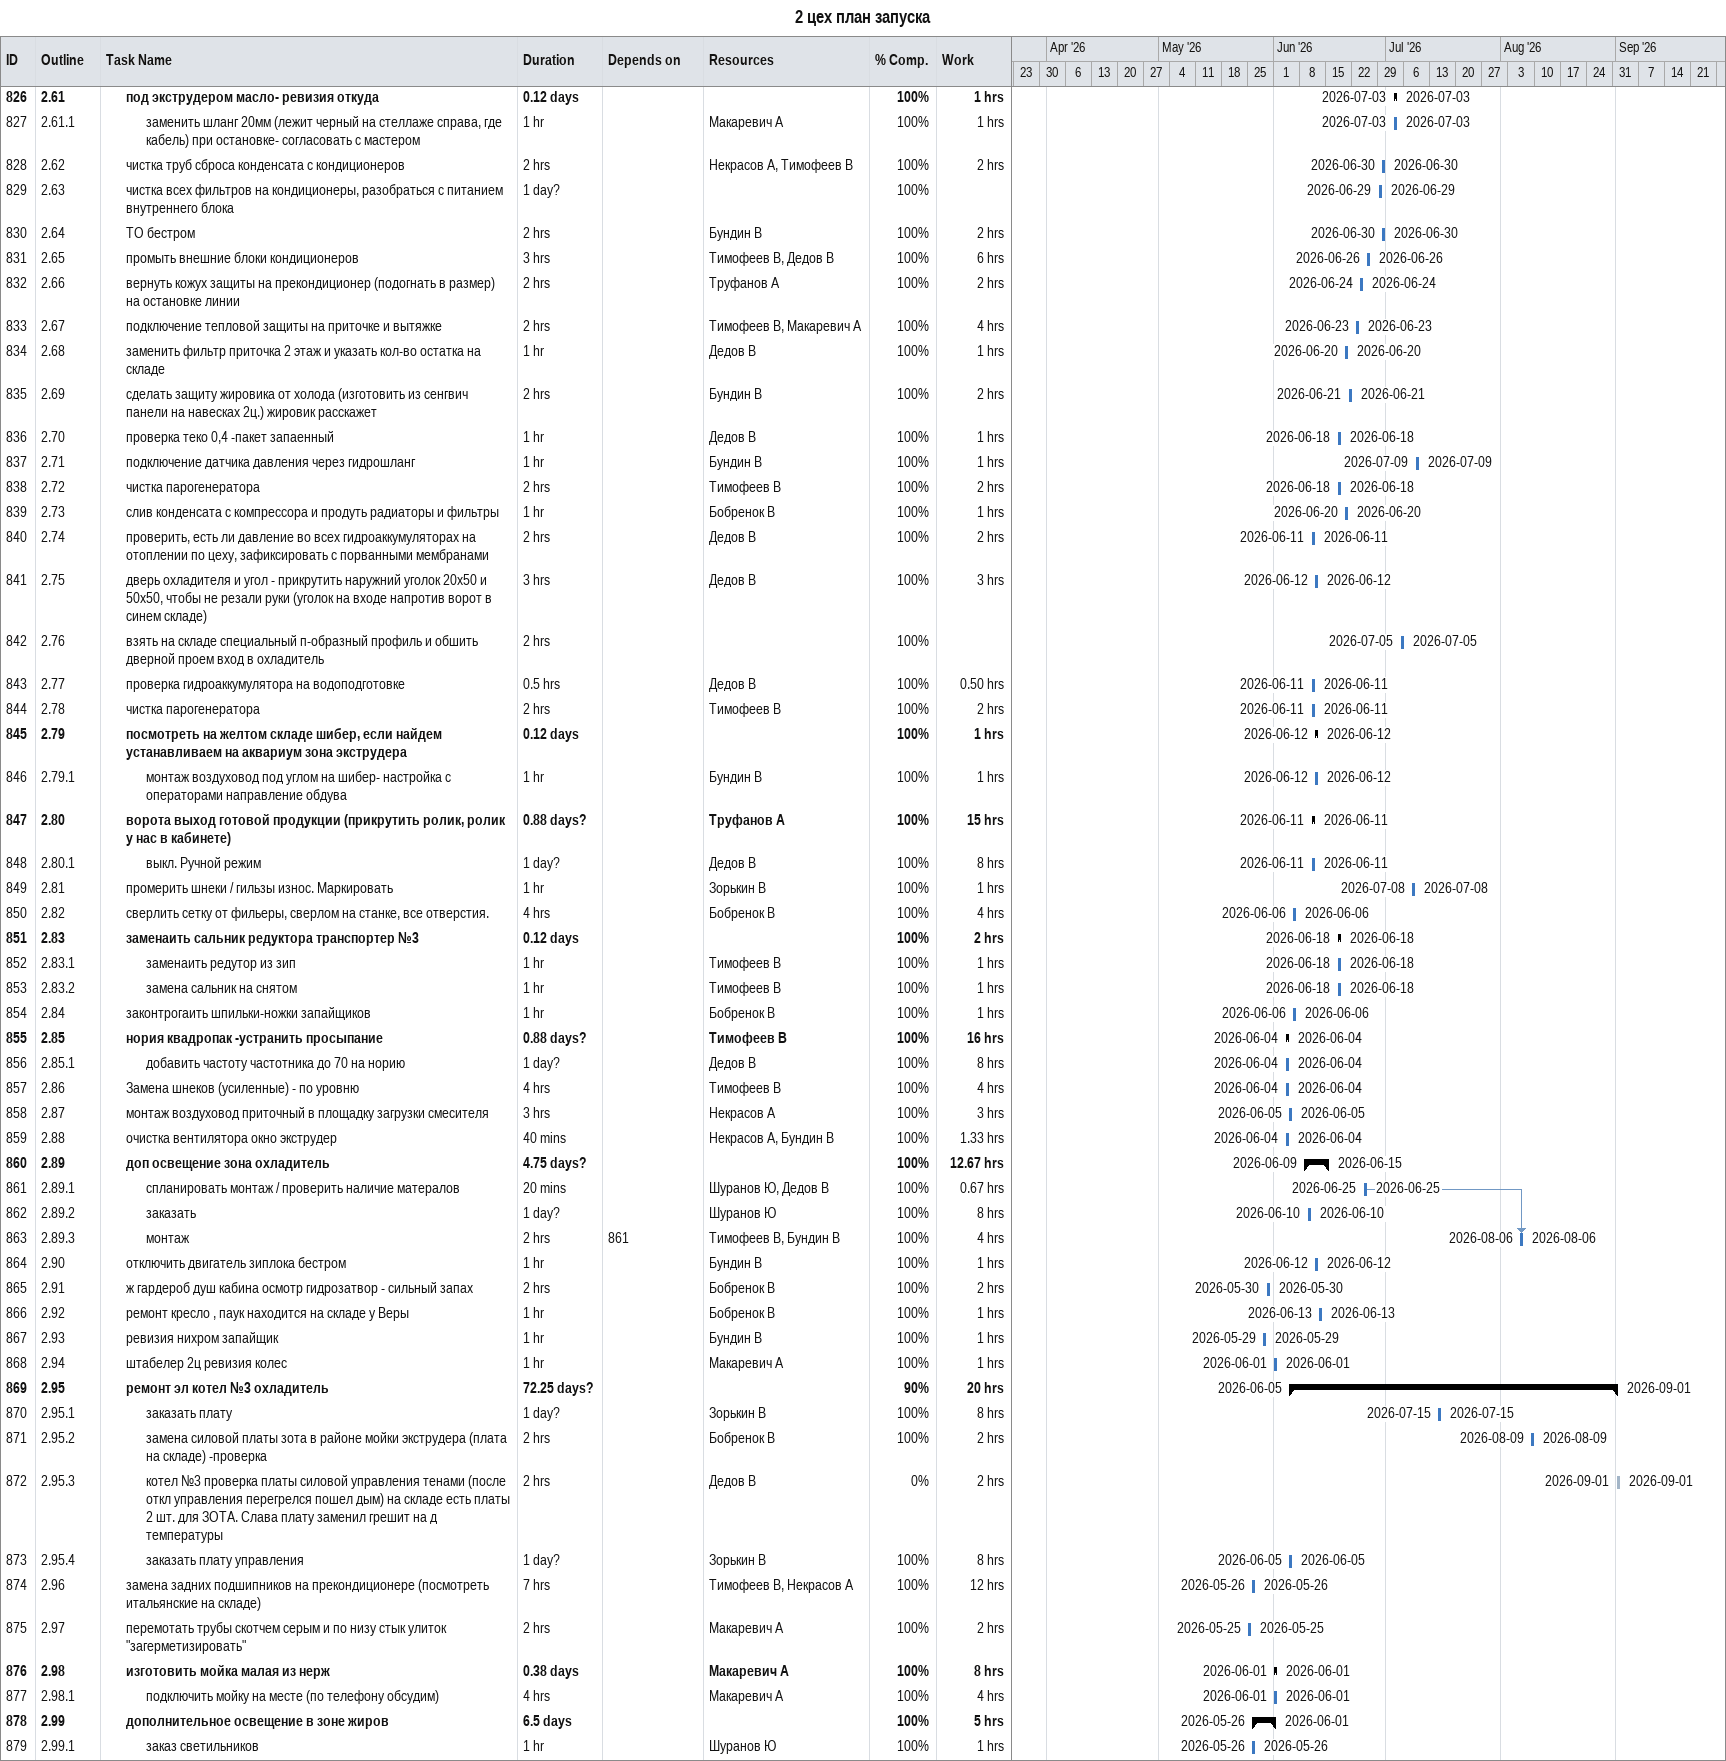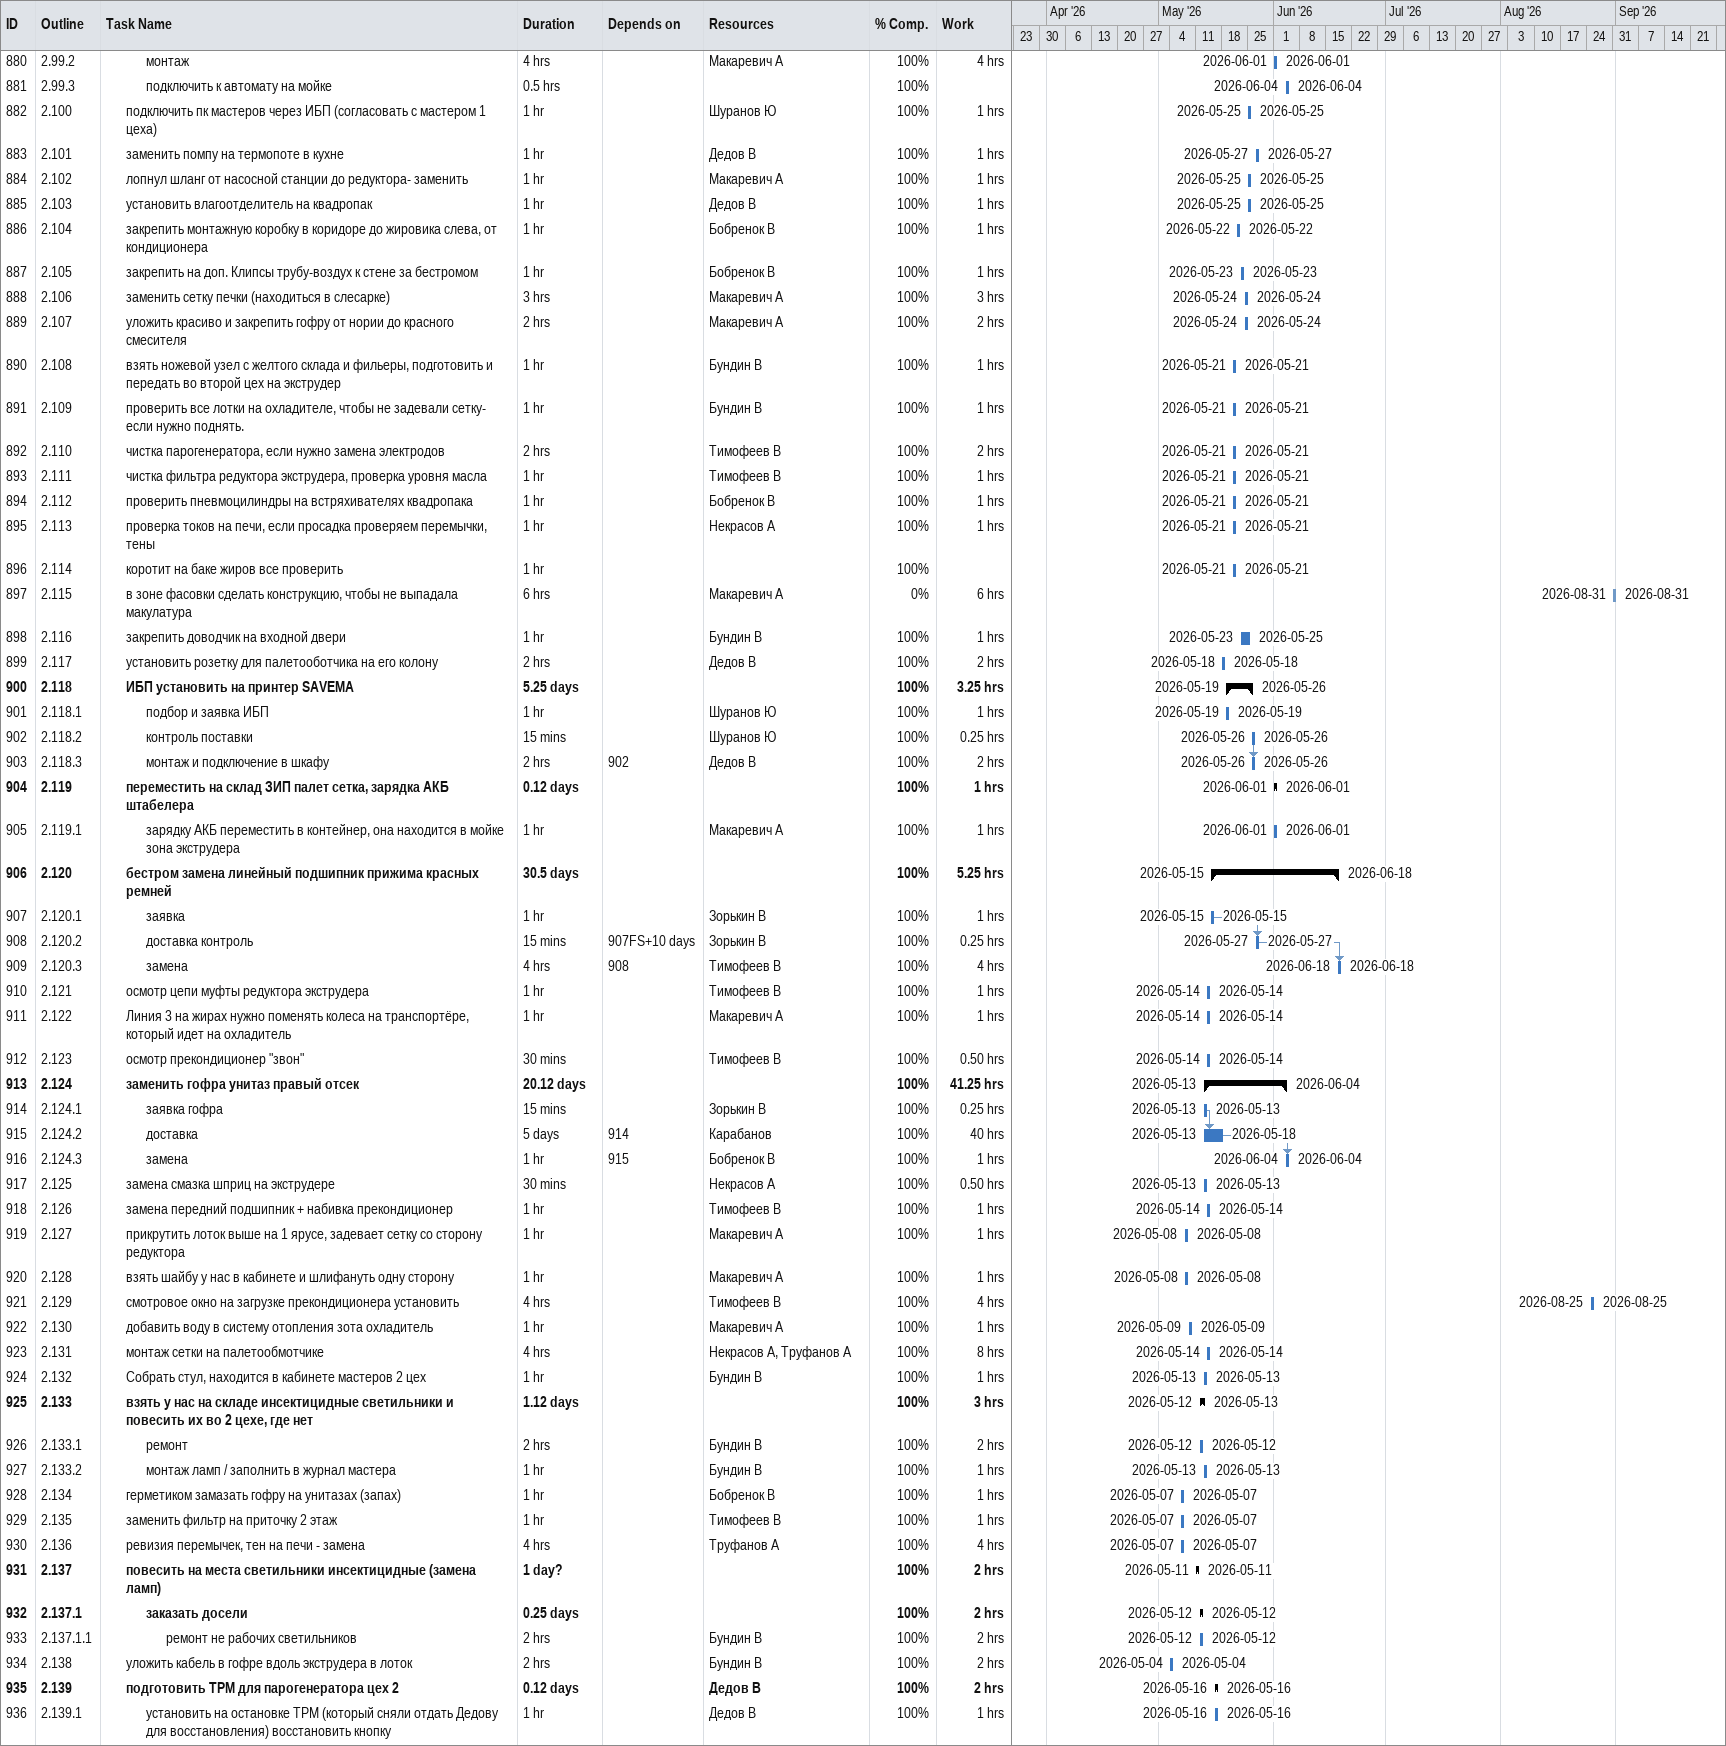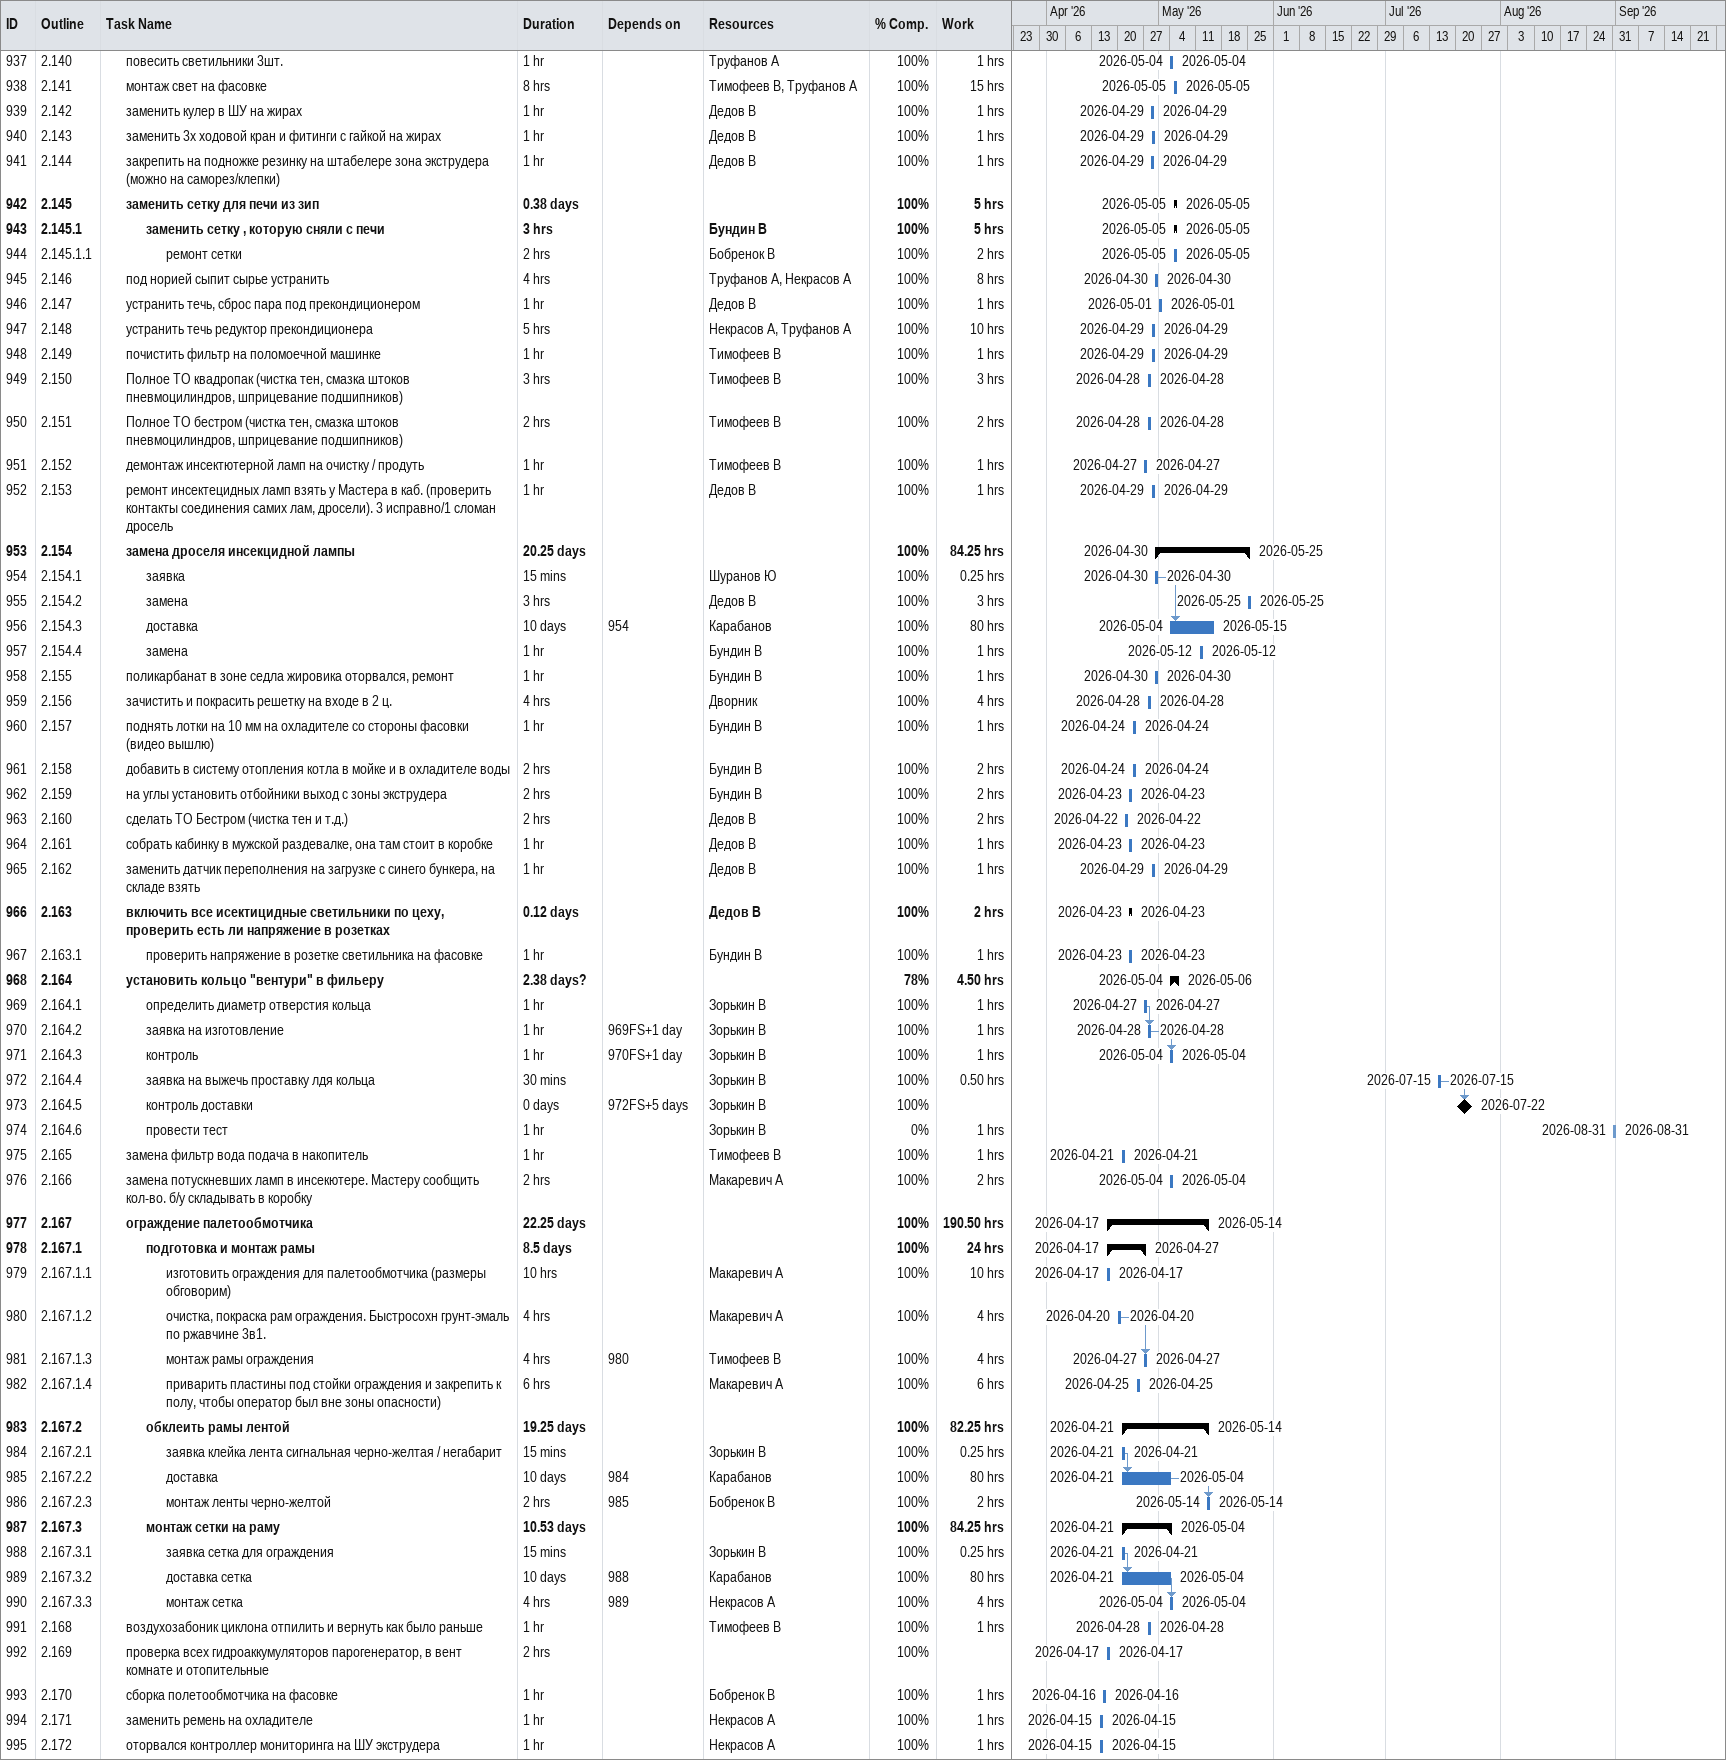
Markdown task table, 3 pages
2 цех план запуска

| ID | WBS | Task | Duration | Start | Finish | Predecessors | Resources | % complete | Work (h) |
|---|---|---|---|---|---|---|---|---|---|
| 826 | 2.61 | **под экструдером масло- ревизия откуда** | 0.12d | 2026-07-03 | 2026-07-03 |  |  | 100 | 1 |
| 827 | 2.61.1 | заменить шланг 20мм (лежит черный на стеллаже справа, где кабель) при остановке- согласовать с мастером | 1h | 2026-07-03 | 2026-07-03 |  | Макаревич А | 100 | 1 |
| 828 | 2.62 | чистка труб сброса конденсата с кондиционеров | 2h | 2026-06-30 | 2026-06-30 |  | Некрасов А, Тимофеев В | 100 | 2 |
| 829 | 2.63 | чистка всех фильтров на кондиционеры, разобраться с питанием внутреннего блока | 1d? | 2026-06-29 | 2026-06-29 |  |  | 100 |  |
| 830 | 2.64 | ТО бестром | 2h | 2026-06-30 | 2026-06-30 |  | Бундин В | 100 | 2 |
| 831 | 2.65 | промыть внешние блоки кондиционеров | 3h | 2026-06-26 | 2026-06-26 |  | Тимофеев В, Дедов В | 100 | 6 |
| 832 | 2.66 | вернуть кожух защиты на прекондиционер (подогнать в размер) на остановке линии | 2h | 2026-06-24 | 2026-06-24 |  | Труфанов А | 100 | 2 |
| 833 | 2.67 | подключение тепловой защиты на приточке и вытяжке | 2h | 2026-06-23 | 2026-06-23 |  | Тимофеев В, Макаревич А | 100 | 4 |
| 834 | 2.68 | заменить фильтр приточка 2 этаж и указать кол-во остатка на складе | 1h | 2026-06-20 | 2026-06-20 |  | Дедов В | 100 | 1 |
| 835 | 2.69 | сделать защиту жировика от холода (изготовить из сенгвич панели на навесках 2ц.) жировик расскажет | 2h | 2026-06-21 | 2026-06-21 |  | Бундин В | 100 | 2 |
| 836 | 2.70 | проверка теко 0,4 -пакет запаенный | 1h | 2026-06-18 | 2026-06-18 |  | Дедов В | 100 | 1 |
| 837 | 2.71 | подключение датчика давления через гидрошланг | 1h | 2026-07-09 | 2026-07-09 |  | Бундин В | 100 | 1 |
| 838 | 2.72 | чистка парогенератора | 2h | 2026-06-18 | 2026-06-18 |  | Тимофеев В | 100 | 2 |
| 839 | 2.73 | слив конденсата с компрессора и продуть радиаторы и фильтры | 1h | 2026-06-20 | 2026-06-20 |  | Бобренок В | 100 | 1 |
| 840 | 2.74 | проверить, есть ли давление во всех гидроаккумуляторах на отоплении по цеху, зафиксировать с порванными мембранами | 2h | 2026-06-11 | 2026-06-11 |  | Дедов В | 100 | 2 |
| 841 | 2.75 | дверь охладителя и угол - прикрутить наружний уголок 20х50 и 50х50, чтобы не резали руки (уголок на входе напротив ворот в синем складе) | 3h | 2026-06-12 | 2026-06-12 |  | Дедов В | 100 | 3 |
| 842 | 2.76 | взять на складе специальный п-образный профиль и обшить дверной проем вход в охладитель | 2h | 2026-07-05 | 2026-07-05 |  |  | 100 |  |
| 843 | 2.77 | проверка гидроаккумулятора на водоподготовке | 0.5h | 2026-06-11 | 2026-06-11 |  | Дедов В | 100 | 0.50 |
| 844 | 2.78 | чистка парогенератора | 2h | 2026-06-11 | 2026-06-11 |  | Тимофеев В | 100 | 2 |
| 845 | 2.79 | **посмотреть на желтом складе шибер, если найдем устанавливаем на аквариум зона экструдера** | 0.12d | 2026-06-12 | 2026-06-12 |  |  | 100 | 1 |
| 846 | 2.79.1 | монтаж воздуховод под углом на шибер- настройка с операторами направление обдува | 1h | 2026-06-12 | 2026-06-12 |  | Бундин В | 100 | 1 |
| 847 | 2.80 | **ворота выход готовой продукции (прикрутить ролик, ролик у нас в кабинете)** | 0.88d? | 2026-06-11 | 2026-06-11 |  | Труфанов А | 100 | 15 |
| 848 | 2.80.1 | выкл. Ручной режим | 1d? | 2026-06-11 | 2026-06-11 |  | Дедов В | 100 | 8 |
| 849 | 2.81 | промерить шнеки / гильзы износ. Маркировать | 1h | 2026-07-08 | 2026-07-08 |  | Зорькин В | 100 | 1 |
| 850 | 2.82 | сверлить сетку от фильеры, сверлом на станке, все отверстия. | 4h | 2026-06-06 | 2026-06-06 |  | Бобренок В | 100 | 4 |
| 851 | 2.83 | **заменаить сальник редуктора транспортер №3** | 0.12d | 2026-06-18 | 2026-06-18 |  |  | 100 | 2 |
| 852 | 2.83.1 | заменаить редутор из зип | 1h | 2026-06-18 | 2026-06-18 |  | Тимофеев В | 100 | 1 |
| 853 | 2.83.2 | замена сальник на снятом | 1h | 2026-06-18 | 2026-06-18 |  | Тимофеев В | 100 | 1 |
| 854 | 2.84 | законтрогаить шпильки-ножки запайщиков | 1h | 2026-06-06 | 2026-06-06 |  | Бобренок В | 100 | 1 |
| 855 | 2.85 | **нория квадропак -устранить просыпание** | 0.88d? | 2026-06-04 | 2026-06-04 |  | Тимофеев В | 100 | 16 |
| 856 | 2.85.1 | добавить частоту частотника до 70 на норию | 1d? | 2026-06-04 | 2026-06-04 |  | Дедов В | 100 | 8 |
| 857 | 2.86 | Замена шнеков (усиленные) - по уровню | 4h | 2026-06-04 | 2026-06-04 |  | Тимофеев В | 100 | 4 |
| 858 | 2.87 | монтаж воздуховод приточный в площадку загрузки смесителя | 3h | 2026-06-05 | 2026-06-05 |  | Некрасов А | 100 | 3 |
| 859 | 2.88 | очистка вентилятора окно экструдер | 40min | 2026-06-04 | 2026-06-04 |  | Некрасов А, Бундин В | 100 | 1.33 |
| 860 | 2.89 | **доп освещение зона охладитель** | 4.75d? | 2026-06-09 | 2026-06-15 |  |  | 100 | 12.67 |
| 861 | 2.89.1 | спланировать монтаж / проверить наличие матералов | 20min | 2026-06-25 | 2026-06-25 |  | Шуранов Ю, Дедов В | 100 | 0.67 |
| 862 | 2.89.2 | заказать | 1d? | 2026-06-10 | 2026-06-10 |  | Шуранов Ю | 100 | 8 |
| 863 | 2.89.3 | монтаж | 2h | 2026-08-06 | 2026-08-06 | 861 | Тимофеев В, Бундин В | 100 | 4 |
| 864 | 2.90 | отключить двигатель зиплока бестром | 1h | 2026-06-12 | 2026-06-12 |  | Бундин В | 100 | 1 |
| 865 | 2.91 | ж гардероб душ кабина осмотр гидрозатвор - сильный запах | 2h | 2026-05-30 | 2026-05-30 |  | Бобренок В | 100 | 2 |
| 866 | 2.92 | ремонт кресло , паук находится на складе у Веры | 1h | 2026-06-13 | 2026-06-13 |  | Бобренок В | 100 | 1 |
| 867 | 2.93 | ревизия нихром запайщик | 1h | 2026-05-29 | 2026-05-29 |  | Бундин В | 100 | 1 |
| 868 | 2.94 | штабелер 2ц ревизия колес | 1h | 2026-06-01 | 2026-06-01 |  | Макаревич А | 100 | 1 |
| 869 | 2.95 | **ремонт эл котел №3 охладитель** | 72.25d? | 2026-06-05 | 2026-09-01 |  |  | 90 | 20 |
| 870 | 2.95.1 | заказать плату | 1d? | 2026-07-15 | 2026-07-15 |  | Зорькин В | 100 | 8 |
| 871 | 2.95.2 | замена силовой платы зота в районе мойки экструдера (плата на складе) -проверка | 2h | 2026-08-09 | 2026-08-09 |  | Бобренок В | 100 | 2 |
| 872 | 2.95.3 | котел №3 проверка платы силовой управления тенами (после откл управления перегрелся пошел дым) на складе есть платы 2 шт. для ЗОТА. Слава плату заменил грешит на д температуры | 2h | 2026-09-01 | 2026-09-01 |  | Дедов В | 0 | 2 |
| 873 | 2.95.4 | заказать плату управления | 1d? | 2026-06-05 | 2026-06-05 |  | Зорькин В | 100 | 8 |
| 874 | 2.96 | замена задних подшипников на прекондиционере (посмотреть итальянские на складе) | 7h | 2026-05-26 | 2026-05-26 |  | Тимофеев В, Некрасов А | 100 | 12 |
| 875 | 2.97 | перемотать трубы скотчем серым и по низу стык улиток "загерметизировать" | 2h | 2026-05-25 | 2026-05-25 |  | Макаревич А | 100 | 2 |
| 876 | 2.98 | **изготовить мойка малая из нерж** | 0.38d | 2026-06-01 | 2026-06-01 |  | Макаревич А | 100 | 8 |
| 877 | 2.98.1 | подключить мойку на месте (по телефону обсудим) | 4h | 2026-06-01 | 2026-06-01 |  | Макаревич А | 100 | 4 |
| 878 | 2.99 | **дополнительное освещение в зоне жиров** | 6.5d | 2026-05-26 | 2026-06-01 |  |  | 100 | 5 |
| 879 | 2.99.1 | заказ светильников | 1h | 2026-05-26 | 2026-05-26 |  | Шуранов Ю | 100 | 1 |
| 880 | 2.99.2 | монтаж | 4h | 2026-06-01 | 2026-06-01 |  | Макаревич А | 100 | 4 |
| 881 | 2.99.3 | подключить к автомату на мойке | 0.5h | 2026-06-04 | 2026-06-04 |  |  | 100 |  |
| 882 | 2.100 | подключить пк мастеров через ИБП (согласовать с мастером 1 цеха) | 1h | 2026-05-25 | 2026-05-25 |  | Шуранов Ю | 100 | 1 |
| 883 | 2.101 | заменить помпу на термопоте в кухне | 1h | 2026-05-27 | 2026-05-27 |  | Дедов В | 100 | 1 |
| 884 | 2.102 | лопнул шланг от насосной станции до редуктора- заменить | 1h | 2026-05-25 | 2026-05-25 |  | Макаревич А | 100 | 1 |
| 885 | 2.103 | установить влагоотделитель на квадропак | 1h | 2026-05-25 | 2026-05-25 |  | Дедов В | 100 | 1 |
| 886 | 2.104 | закрепить монтажную коробку в коридоре до жировика слева, от кондиционера | 1h | 2026-05-22 | 2026-05-22 |  | Бобренок В | 100 | 1 |
| 887 | 2.105 | закрепить на доп. Клипсы трубу-воздух к стене за бестромом | 1h | 2026-05-23 | 2026-05-23 |  | Бобренок В | 100 | 1 |
| 888 | 2.106 | заменить сетку печки (находиться в слесарке) | 3h | 2026-05-24 | 2026-05-24 |  | Макаревич А | 100 | 3 |
| 889 | 2.107 | уложить красиво и закрепить гофру от нории до красного смесителя | 2h | 2026-05-24 | 2026-05-24 |  | Макаревич А | 100 | 2 |
| 890 | 2.108 | взять ножевой узел с желтого склада и фильеры, подготовить и передать во второй цех на экструдер | 1h | 2026-05-21 | 2026-05-21 |  | Бундин В | 100 | 1 |
| 891 | 2.109 | проверить все лотки на охладителе, чтобы не задевали сетку- если нужно поднять. | 1h | 2026-05-21 | 2026-05-21 |  | Бундин В | 100 | 1 |
| 892 | 2.110 | чистка парогенератора, если нужно замена электродов | 2h | 2026-05-21 | 2026-05-21 |  | Тимофеев В | 100 | 2 |
| 893 | 2.111 | чистка фильтра редуктора экструдера, проверка уровня масла | 1h | 2026-05-21 | 2026-05-21 |  | Тимофеев В | 100 | 1 |
| 894 | 2.112 | проверить пневмоцилиндры на встряхивателях квадропака | 1h | 2026-05-21 | 2026-05-21 |  | Бобренок В | 100 | 1 |
| 895 | 2.113 | проверка токов на печи, если просадка проверяем перемычки, тены | 1h | 2026-05-21 | 2026-05-21 |  | Некрасов А | 100 | 1 |
| 896 | 2.114 | коротит на баке жиров все проверить | 1h | 2026-05-21 | 2026-05-21 |  |  | 100 |  |
| 897 | 2.115 | в зоне фасовки сделать конструкцию, чтобы не выпадала макулатура | 6h | 2026-08-31 | 2026-08-31 |  | Макаревич А | 0 | 6 |
| 898 | 2.116 | закрепить доводчик на входной двери | 1h | 2026-05-23 | 2026-05-25 |  | Бундин В | 100 | 1 |
| 899 | 2.117 | установить розетку для палетооботчика на его колону | 2h | 2026-05-18 | 2026-05-18 |  | Дедов В | 100 | 2 |
| 900 | 2.118 | **ИБП установить на принтер SAVEMA** | 5.25d | 2026-05-19 | 2026-05-26 |  |  | 100 | 3.25 |
| 901 | 2.118.1 | подбор и заявка ИБП | 1h | 2026-05-19 | 2026-05-19 |  | Шуранов Ю | 100 | 1 |
| 902 | 2.118.2 | контроль поставки | 15min | 2026-05-26 | 2026-05-26 |  | Шуранов Ю | 100 | 0.25 |
| 903 | 2.118.3 | монтаж и подключение в шкафу | 2h | 2026-05-26 | 2026-05-26 | 902 | Дедов В | 100 | 2 |
| 904 | 2.119 | **переместить на склад ЗИП палет сетка, зарядка АКБ штабелера** | 0.12d | 2026-06-01 | 2026-06-01 |  |  | 100 | 1 |
| 905 | 2.119.1 | зарядку АКБ переместить в контейнер, она находится в мойке зона экструдера | 1h | 2026-06-01 | 2026-06-01 |  | Макаревич А | 100 | 1 |
| 906 | 2.120 | **бестром замена линейный подшипник прижима красных ремней** | 30.5d | 2026-05-15 | 2026-06-18 |  |  | 100 | 5.25 |
| 907 | 2.120.1 | заявка | 1h | 2026-05-15 | 2026-05-15 |  | Зорькин В | 100 | 1 |
| 908 | 2.120.2 | доставка контроль | 15min | 2026-05-27 | 2026-05-27 | 907FS+10d | Зорькин В | 100 | 0.25 |
| 909 | 2.120.3 | замена | 4h | 2026-06-18 | 2026-06-18 | 908 | Тимофеев В | 100 | 4 |
| 910 | 2.121 | осмотр цепи муфты редуктора экструдера | 1h | 2026-05-14 | 2026-05-14 |  | Тимофеев В | 100 | 1 |
| 911 | 2.122 | Линия 3 на жирах нужно поменять колеса на транспортёре, который идет на охладитель | 1h | 2026-05-14 | 2026-05-14 |  | Макаревич А | 100 | 1 |
| 912 | 2.123 | осмотр прекондиционер "звон" | 30min | 2026-05-14 | 2026-05-14 |  | Тимофеев В | 100 | 0.50 |
| 913 | 2.124 | **заменить гофра унитаз правый отсек** | 20.12d | 2026-05-13 | 2026-06-04 |  |  | 100 | 41.25 |
| 914 | 2.124.1 | заявка гофра | 15min | 2026-05-13 | 2026-05-13 |  | Зорькин В | 100 | 0.25 |
| 915 | 2.124.2 | доставка | 5d | 2026-05-13 | 2026-05-18 | 914 | Карабанов | 100 | 40 |
| 916 | 2.124.3 | замена | 1h | 2026-06-04 | 2026-06-04 | 915 | Бобренок В | 100 | 1 |
| 917 | 2.125 | замена смазка шприц на экструдере | 30min | 2026-05-13 | 2026-05-13 |  | Некрасов А | 100 | 0.50 |
| 918 | 2.126 | замена передний подшипник + набивка прекондиционер | 1h | 2026-05-14 | 2026-05-14 |  | Тимофеев В | 100 | 1 |
| 919 | 2.127 | прикрутить лоток выше на 1 ярусе, задевает сетку со сторону редуктора | 1h | 2026-05-08 | 2026-05-08 |  | Макаревич А | 100 | 1 |
| 920 | 2.128 | взять шайбу у нас в кабинете и шлифануть одну сторону | 1h | 2026-05-08 | 2026-05-08 |  | Макаревич А | 100 | 1 |
| 921 | 2.129 | смотровое окно на загрузке прекондиционера установить | 4h | 2026-08-25 | 2026-08-25 |  | Тимофеев В | 100 | 4 |
| 922 | 2.130 | добавить воду в систему отопления зота охладитель | 1h | 2026-05-09 | 2026-05-09 |  | Макаревич А | 100 | 1 |
| 923 | 2.131 | монтаж сетки на палетообмотчике | 4h | 2026-05-14 | 2026-05-14 |  | Некрасов А, Труфанов А | 100 | 8 |
| 924 | 2.132 | Собрать стул, находится в кабинете мастеров 2 цех | 1h | 2026-05-13 | 2026-05-13 |  | Бундин В | 100 | 1 |
| 925 | 2.133 | **взять у нас на складе инсектицидные светильники и повесить их во 2 цехе, где нет** | 1.12d | 2026-05-12 | 2026-05-13 |  |  | 100 | 3 |
| 926 | 2.133.1 | ремонт | 2h | 2026-05-12 | 2026-05-12 |  | Бундин В | 100 | 2 |
| 927 | 2.133.2 | монтаж ламп / заполнить в журнал мастера | 1h | 2026-05-13 | 2026-05-13 |  | Бундин В | 100 | 1 |
| 928 | 2.134 | герметиком замазать гофру на унитазах (запах) | 1h | 2026-05-07 | 2026-05-07 |  | Бобренок В | 100 | 1 |
| 929 | 2.135 | заменить фильтр на приточку 2 этаж | 1h | 2026-05-07 | 2026-05-07 |  | Тимофеев В | 100 | 1 |
| 930 | 2.136 | ревизия перемычек, тен на печи - замена | 4h | 2026-05-07 | 2026-05-07 |  | Труфанов А | 100 | 4 |
| 931 | 2.137 | **повесить на места светильники инсектицидные (замена ламп)** | 1d? | 2026-05-11 | 2026-05-11 |  |  | 100 | 2 |
| 932 | 2.137.1 | **заказать досели** | 0.25d | 2026-05-12 | 2026-05-12 |  |  | 100 | 2 |
| 933 | 2.137.1.1 | ремонт не рабочих светильников | 2h | 2026-05-12 | 2026-05-12 |  | Бундин В | 100 | 2 |
| 934 | 2.138 | уложить кабель в гофре вдоль экструдера в лоток | 2h | 2026-05-04 | 2026-05-04 |  | Бундин В | 100 | 2 |
| 935 | 2.139 | **подготовить ТРМ для парогенератора цех 2** | 0.12d | 2026-05-16 | 2026-05-16 |  | Дедов В | 100 | 2 |
| 936 | 2.139.1 | установить на остановке ТРМ (который сняли отдать Дедову для восстановления) восстановить кнопку | 1h | 2026-05-16 | 2026-05-16 |  | Дедов В | 100 | 1 |
| 937 | 2.140 | повесить светильники 3шт. | 1h | 2026-05-04 | 2026-05-04 |  | Труфанов А | 100 | 1 |
| 938 | 2.141 | монтаж свет на фасовке | 8h | 2026-05-05 | 2026-05-05 |  | Тимофеев В, Труфанов А | 100 | 15 |
| 939 | 2.142 | заменить кулер в ШУ на жирах | 1h | 2026-04-29 | 2026-04-29 |  | Дедов В | 100 | 1 |
| 940 | 2.143 | заменить 3х ходовой кран и фитинги с гайкой на жирах | 1h | 2026-04-29 | 2026-04-29 |  | Дедов В | 100 | 1 |
| 941 | 2.144 | закрепить на подножке резинку на штабелере зона экструдера (можно на саморез/клепки) | 1h | 2026-04-29 | 2026-04-29 |  | Дедов В | 100 | 1 |
| 942 | 2.145 | **заменить сетку для печи из зип** | 0.38d | 2026-05-05 | 2026-05-05 |  |  | 100 | 5 |
| 943 | 2.145.1 | **заменить сетку , которую сняли с печи** | 3h | 2026-05-05 | 2026-05-05 |  | Бундин В | 100 | 5 |
| 944 | 2.145.1.1 | ремонт сетки | 2h | 2026-05-05 | 2026-05-05 |  | Бобренок В | 100 | 2 |
| 945 | 2.146 | под норией сыпит сырье устранить | 4h | 2026-04-30 | 2026-04-30 |  | Труфанов А, Некрасов А | 100 | 8 |
| 946 | 2.147 | устранить течь, сброс пара под прекондиционером | 1h | 2026-05-01 | 2026-05-01 |  | Дедов В | 100 | 1 |
| 947 | 2.148 | устранить течь редуктор прекондиционера | 5h | 2026-04-29 | 2026-04-29 |  | Некрасов А, Труфанов А | 100 | 10 |
| 948 | 2.149 | почистить фильтр на поломоечной машинке | 1h | 2026-04-29 | 2026-04-29 |  | Тимофеев В | 100 | 1 |
| 949 | 2.150 | Полное ТО квадропак (чистка тен, смазка штоков пневмоцилиндров, шприцевание подшипников) | 3h | 2026-04-28 | 2026-04-28 |  | Тимофеев В | 100 | 3 |
| 950 | 2.151 | Полное ТО бестром (чистка тен, смазка штоков пневмоцилиндров, шприцевание подшипников) | 2h | 2026-04-28 | 2026-04-28 |  | Тимофеев В | 100 | 2 |
| 951 | 2.152 | демонтаж инсектютерной ламп на очистку / продуть | 1h | 2026-04-27 | 2026-04-27 |  | Тимофеев В | 100 | 1 |
| 952 | 2.153 | ремонт инсектецидных ламп взять у Мастера в каб. (проверить контакты соединения самих лам, дросели). 3 исправно/1 сломан дросель | 1h | 2026-04-29 | 2026-04-29 |  | Дедов В | 100 | 1 |
| 953 | 2.154 | **замена дроселя инсекцидной лампы** | 20.25d | 2026-04-30 | 2026-05-25 |  |  | 100 | 84.25 |
| 954 | 2.154.1 | заявка | 15min | 2026-04-30 | 2026-04-30 |  | Шуранов Ю | 100 | 0.25 |
| 955 | 2.154.2 | замена | 3h | 2026-05-25 | 2026-05-25 |  | Дедов В | 100 | 3 |
| 956 | 2.154.3 | доставка | 10d | 2026-05-04 | 2026-05-15 | 954 | Карабанов | 100 | 80 |
| 957 | 2.154.4 | замена | 1h | 2026-05-12 | 2026-05-12 |  | Бундин В | 100 | 1 |
| 958 | 2.155 | поликарбанат в зоне седла жировика оторвался, ремонт | 1h | 2026-04-30 | 2026-04-30 |  | Бундин В | 100 | 1 |
| 959 | 2.156 | зачистить и покрасить решетку на входе в 2 ц. | 4h | 2026-04-28 | 2026-04-28 |  | Дворник | 100 | 4 |
| 960 | 2.157 | поднять лотки на 10 мм на охладителе со стороны фасовки (видео вышлю) | 1h | 2026-04-24 | 2026-04-24 |  | Бундин В | 100 | 1 |
| 961 | 2.158 | добавить в систему отопления котла в мойке и в охладителе воды | 2h | 2026-04-24 | 2026-04-24 |  | Бундин В | 100 | 2 |
| 962 | 2.159 | на углы установить отбойники выход с зоны экструдера | 2h | 2026-04-23 | 2026-04-23 |  | Бундин В | 100 | 2 |
| 963 | 2.160 | сделать ТО Бестром (чистка тен и т.д.) | 2h | 2026-04-22 | 2026-04-22 |  | Дедов В | 100 | 2 |
| 964 | 2.161 | собрать кабинку в мужской раздевалке, она там стоит в коробке | 1h | 2026-04-23 | 2026-04-23 |  | Дедов В | 100 | 1 |
| 965 | 2.162 | заменить датчик переполнения на загрузке с синего бункера, на складе взять | 1h | 2026-04-29 | 2026-04-29 |  | Дедов В | 100 | 1 |
| 966 | 2.163 | **включить все исектицидные светильники по цеху, проверить есть ли напряжение в розетках** | 0.12d | 2026-04-23 | 2026-04-23 |  | Дедов В | 100 | 2 |
| 967 | 2.163.1 | проверить напряжение в розетке светильника на фасовке | 1h | 2026-04-23 | 2026-04-23 |  | Бундин В | 100 | 1 |
| 968 | 2.164 | **установить кольцо "вентури" в фильеру** | 2.38d? | 2026-05-04 | 2026-05-06 |  |  | 78 | 4.50 |
| 969 | 2.164.1 | определить диаметр отверстия кольца | 1h | 2026-04-27 | 2026-04-27 |  | Зорькин В | 100 | 1 |
| 970 | 2.164.2 | заявка на изготовление | 1h | 2026-04-28 | 2026-04-28 | 969FS+1d | Зорькин В | 100 | 1 |
| 971 | 2.164.3 | контроль | 1h | 2026-05-04 | 2026-05-04 | 970FS+1d | Зорькин В | 100 | 1 |
| 972 | 2.164.4 | заявка на выжечь проставку лдя кольца | 30min | 2026-07-15 | 2026-07-15 |  | Зорькин В | 100 | 0.50 |
| 973 | 2.164.5 | контроль доставки | 0d | 2026-07-22 | 2026-07-22 | 972FS+5d | Зорькин В | 100 |  |
| 974 | 2.164.6 | провести тест | 1h | 2026-08-31 | 2026-08-31 |  | Зорькин В | 0 | 1 |
| 975 | 2.165 | замена фильтр вода подача в накопитель | 1h | 2026-04-21 | 2026-04-21 |  | Тимофеев В | 100 | 1 |
| 976 | 2.166 | замена потускневших ламп в инсекютере. Мастеру сообщить кол-во. б/у складывать в коробку | 2h | 2026-05-04 | 2026-05-04 |  | Макаревич А | 100 | 2 |
| 977 | 2.167 | **ограждение палетообмотчика** | 22.25d | 2026-04-17 | 2026-05-14 |  |  | 100 | 190.50 |
| 978 | 2.167.1 | **подготовка и монтаж рамы** | 8.5d | 2026-04-17 | 2026-04-27 |  |  | 100 | 24 |
| 979 | 2.167.1.1 | изготовить ограждения для палетообмотчика (размеры обговорим) | 10h | 2026-04-17 | 2026-04-17 |  | Макаревич А | 100 | 10 |
| 980 | 2.167.1.2 | очистка, покраска рам ограждения. Быстросохн грунт-эмаль по ржавчине 3в1. | 4h | 2026-04-20 | 2026-04-20 |  | Макаревич А | 100 | 4 |
| 981 | 2.167.1.3 | монтаж рамы ограждения | 4h | 2026-04-27 | 2026-04-27 | 980 | Тимофеев В | 100 | 4 |
| 982 | 2.167.1.4 | приварить пластины под стойки ограждения и закрепить к полу, чтобы оператор был вне зоны опасности) | 6h | 2026-04-25 | 2026-04-25 |  | Макаревич А | 100 | 6 |
| 983 | 2.167.2 | **обклеить рамы лентой** | 19.25d | 2026-04-21 | 2026-05-14 |  |  | 100 | 82.25 |
| 984 | 2.167.2.1 | заявка клейка лента сигнальная черно-желтая / негабарит | 15min | 2026-04-21 | 2026-04-21 |  | Зорькин В | 100 | 0.25 |
| 985 | 2.167.2.2 | доставка | 10d | 2026-04-21 | 2026-05-04 | 984 | Карабанов | 100 | 80 |
| 986 | 2.167.2.3 | монтаж ленты черно-желтой | 2h | 2026-05-14 | 2026-05-14 | 985 | Бобренок В | 100 | 2 |
| 987 | 2.167.3 | **монтаж сетки на раму** | 10.53d | 2026-04-21 | 2026-05-04 |  |  | 100 | 84.25 |
| 988 | 2.167.3.1 | заявка сетка для ограждения | 15min | 2026-04-21 | 2026-04-21 |  | Зорькин В | 100 | 0.25 |
| 989 | 2.167.3.2 | доставка сетка | 10d | 2026-04-21 | 2026-05-04 | 988 | Карабанов | 100 | 80 |
| 990 | 2.167.3.3 | монтаж сетка | 4h | 2026-05-04 | 2026-05-04 | 989 | Некрасов А | 100 | 4 |
| 991 | 2.168 | воздухозабоник циклона отпилить и вернуть как было раньше | 1h | 2026-04-28 | 2026-04-28 |  | Тимофеев В | 100 | 1 |
| 992 | 2.169 | проверка всех гидроаккумуляторов парогенератор, в вент комнате и отопительные | 2h | 2026-04-17 | 2026-04-17 |  |  | 100 |  |
| 993 | 2.170 | сборка полетообмотчика на фасовке | 1h | 2026-04-16 | 2026-04-16 |  | Бобренок В | 100 | 1 |
| 994 | 2.171 | заменить ремень на охладителе | 1h | 2026-04-15 | 2026-04-15 |  | Некрасов А | 100 | 1 |
| 995 | 2.172 | оторвался контроллер мониторинга на ШУ экструдера | 1h | 2026-04-15 | 2026-04-15 |  | Некрасов А | 100 | 1 |
